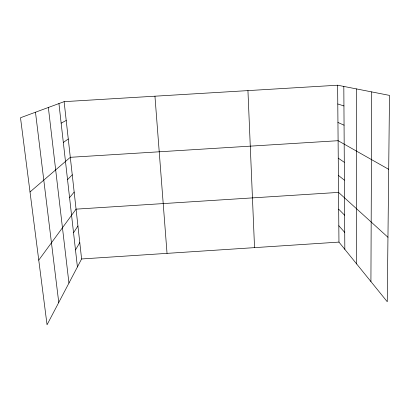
<?xml version="1.0" encoding="UTF-8"?>
<svg xmlns="http://www.w3.org/2000/svg" width="410" height="410" viewBox="0 0 410 410"><rect width="100%" height="100%" fill="white"/><g stroke="black" fill="none" stroke-linecap="round" stroke-linejoin="round"><path stroke-width="0.61" d="M370.922 281.573L371.721 91.912M64.124 101.654L81.6 258.966L47.047 324.781L20.5 117.747L64.124 101.654L337.63 85.218L389.5 95.397L387.255 301.75L338.962 242.1L337.63 85.218M75.491 249.957L79.781 242.576M73.544 232.742L77.936 225.971M38.76 260.13L76.065 209.146L338.542 192.398L387.957 237.267M69.567 197.594L74.169 192.095M67.537 179.652L72.252 174.819M30.017 191.962L70.305 157.307L338.101 140.702L388.695 169.325M63.33 142.444L68.275 139.016M61.146 123.149L66.215 120.468M81.6 258.966L338.962 242.1M337.789 103.971L343.944 105.949M337.948 122.462L344.062 125.183M338.25 158.163L344.292 162.278M338.399 175.393L344.4 180.169M338.686 209.182L344.62 215.224M338.824 225.746L344.723 232.403M35.48 112.217L58.758 302.478M48.354 107.471L68.947 283.064M58.932 103.571L77.413 266.941M154.949 96.196L167.034 253.365M247.942 90.61L254.538 247.635M343.821 86.433L344.83 249.347M356.418 88.908L356.679 263.984"/></g></svg>
